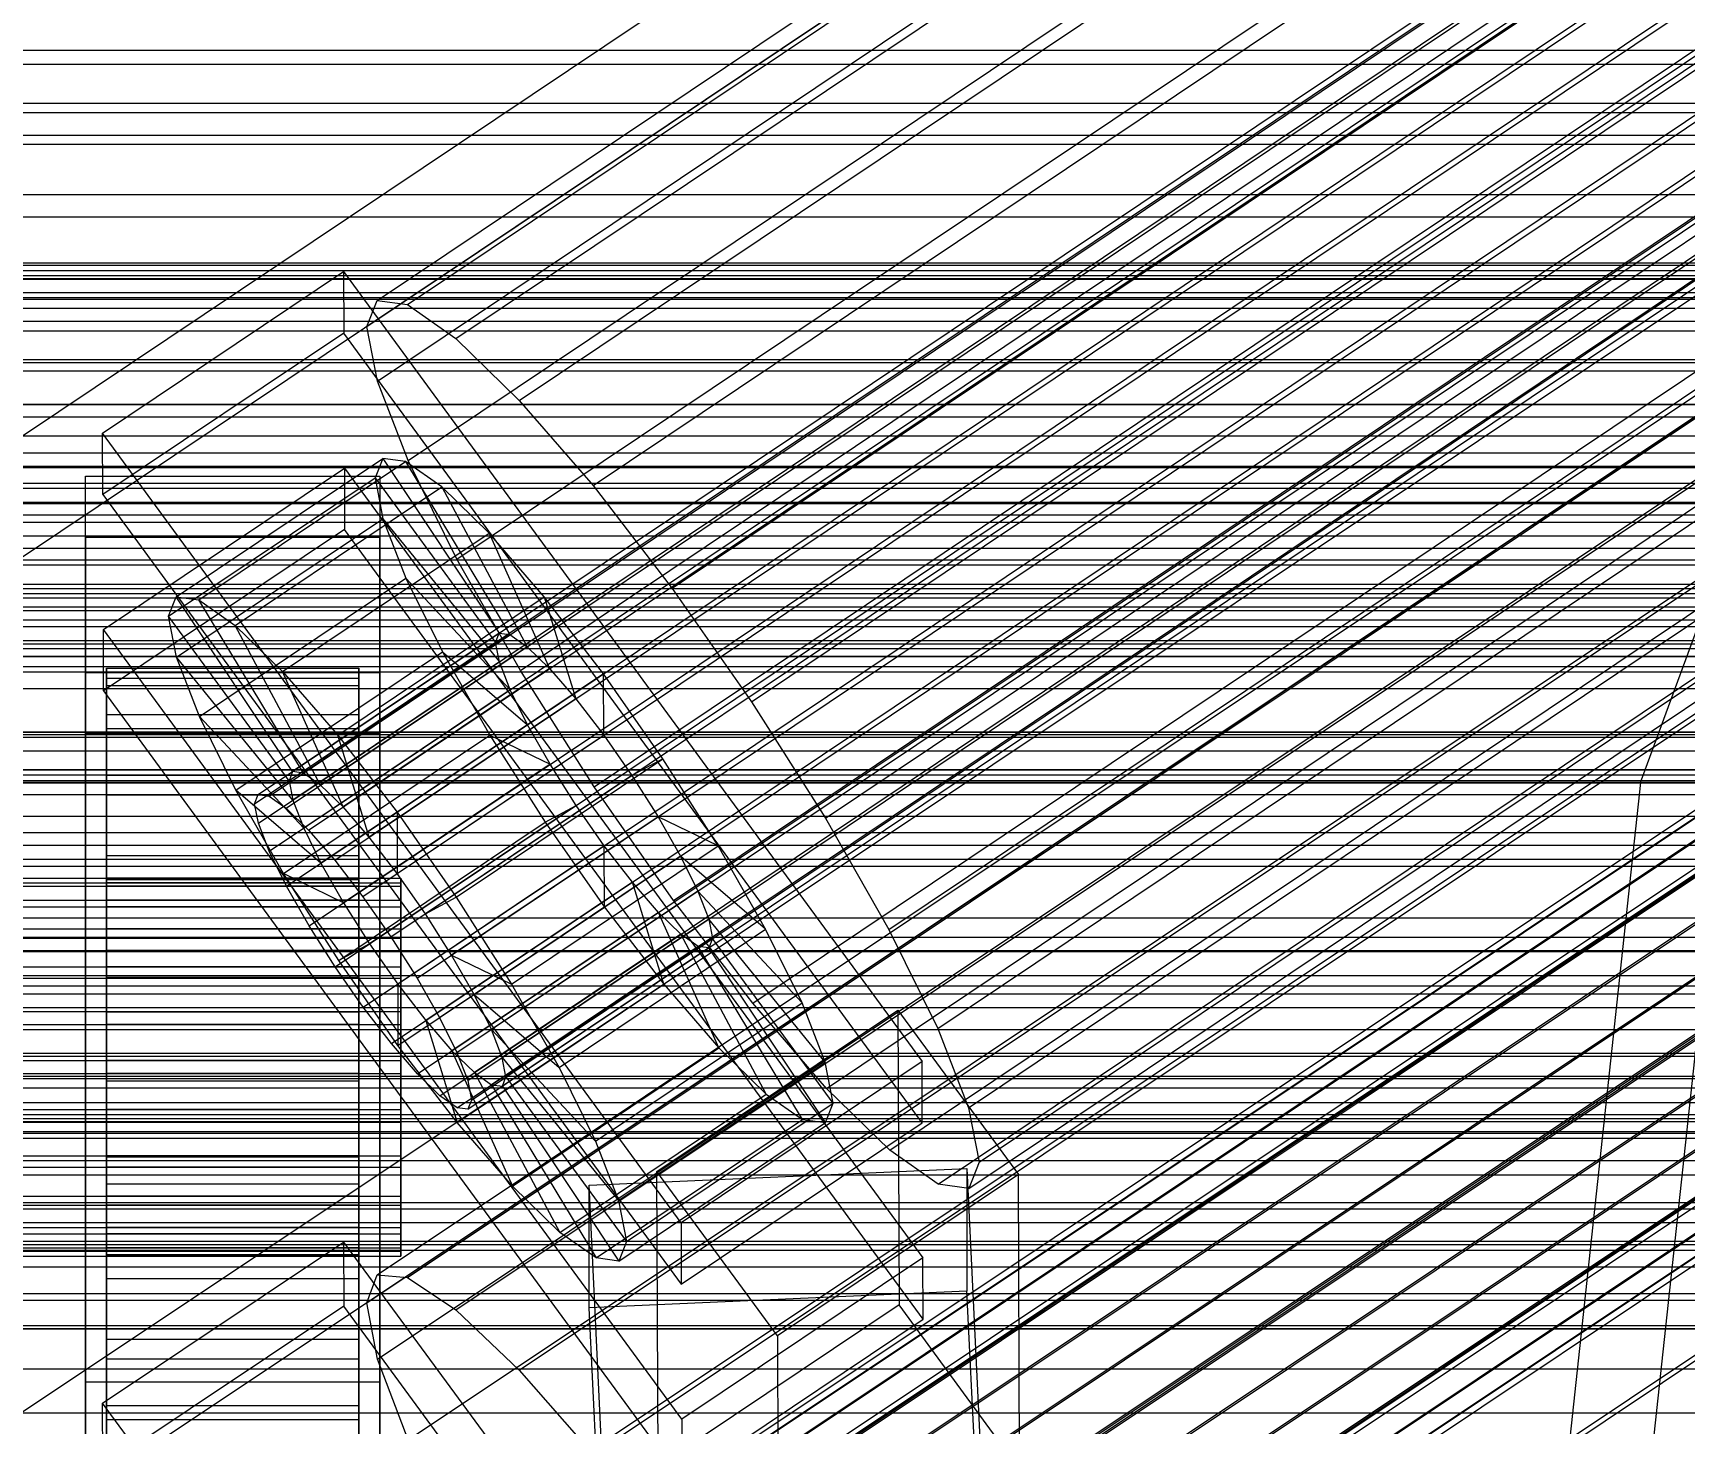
# Model space of a CAD drawing. Header units: millimetres. Extents: x -1970 to 59977, y -50268 to 6837.
# Drawn here: x 130.5 to 209.1, y -33730.5 to -33664.3 of the extents above; entities that cross this region are included whole.
import ezdxf

# ---------------------------------------------------------------- set-up
doc = ezdxf.new("R2010")
doc.units = ezdxf.units.MM
for name, color, linetype, lineweight in [('COTAS_O', 1, 'Continuous', 0), ('frontal_briquetadora', 7, 'Continuous', 0), ('frontal_C01', 7, 'Continuous', 0), ('frontal_C02', 7, 'Continuous', 0), ('frontal_C03', 7, 'Continuous', 0), ('frontal_dos-mix', 7, 'Continuous', 0), ('frontal_mezcladora', 7, 'Continuous', 0), ('frontal_secador', 7, 'Continuous', 0)]:
    doc.layers.add(name, color=color, linetype=linetype, lineweight=lineweight)
doc.dimstyles.new('R19_100', dxfattribs={"dimtxt": 250, "dimasz": 150, "dimexe": 150, "dimexo": 80, "dimgap": 100, "dimtad": 1, "dimtih": 1, "dimtoh": 1, "dimdsep": 46, "dimcen": 0.09, "dimadec": 0, "dimazin": 0, "dimtfac": 1, "dimtdec": 4, "dimtofl": 0, "dimtmove": 0, "dimatfit": 3, "dimfxl": 1, "dimtolj": 1, "dimtzin": 0, "dimarcsym": 0})

# ---------------------------------------------------------------- blocks, each defined once
blk = doc.blocks.new('*D39')
at = {"layer": 'COTAS_O', "color": 0, "lineweight": -2, "transparency": 16777216}
for p, q in [((-1725, -34320), (-1725, -33550)), ((1725, -34320), (1725, -33550)), ((-1575, -33700), (1575, -33700))]:
    blk.add_line(p, q, dxfattribs=at)
at = {"layer": 'COTAS_O', "color": 0, "transparency": 16777216}
for points in [[(-1575, -33675), (-1575, -33725), (-1725, -33700)], [(1575, -33675), (1575, -33725), (1725, -33700)]]:
    blk.add_solid(points, dxfattribs=at)
at = {"layer": 'Defpoints', "color": 0, "transparency": 16777216}
for p in [(1725, -33700), (-1725, -34400), (1725, -34400)]:
    blk.add_point(p, dxfattribs=at)
blk = doc.blocks.new('*D42')
at = {"layer": 'COTAS_O', "color": 0, "lineweight": -2, "transparency": 16777216}
for p, q in [((-570, -33700), (200, -33700)), ((50, -34750), (50, -33850)), ((-570, -34900), (200, -34900))]:
    blk.add_line(p, q, dxfattribs=at)
at = {"layer": 'COTAS_O', "color": 0, "transparency": 16777216}
for points in [[(25, -33850), (75, -33850), (50, -33700)], [(25, -34750), (75, -34750), (50, -34900)]]:
    blk.add_solid(points, dxfattribs=at)
at = {"layer": 'Defpoints', "color": 0, "transparency": 16777216}
for p in [(-650, -33700), (50, -33700), (-650, -34900)]:
    blk.add_point(p, dxfattribs=at)

msp = doc.modelspace()

# ---------------------------------------------------------------- linework, layer by layer
at = {"layer": 'frontal_briquetadora'}
for p, q in [((207, -33700), (342, -33332.75)), ((-171, -33700), (211, -33700)), ((-170, -33700), (210, -33700)), ((-167, -33700), (207, -33700)), ((207, -33700), (200, -33765)), ((204, -33765), (211, -33700)), ((210, -33700), (207, -33700)), ((207, -33700), (211, -33700)), ((-171, -33708), (211, -33708))]:
    msp.add_line(p, q, dxfattribs=at)
at = {"layer": 'frontal_C01'}
for p, q in [((146.872, -33723.439), (331.181, -33600.441)), ((148.32, -33723.554), (332.629, -33600.556)), ((146.383, -33724.765), (330.692, -33601.767)), ((150.629, -33725.102), (334.938, -33602.104)), ((141.045, -33747.398), (354.844, -33604.721)), ((141.218, -33746.929), (355.017, -33604.251)), ((141.731, -33746.969), (355.53, -33604.291)), ((142.549, -33747.518), (356.348, -33604.84)), ((146.887, -33727.441), (331.197, -33604.443)), ((153.641, -33727.977), (337.95, -33604.979)), ((141.224, -33748.347), (355.022, -33605.669)), ((143.617, -33748.536), (357.415, -33605.859)), ((141.742, -33749.709), (355.541, -33607.031)), ((144.861, -33749.956), (358.659, -33607.278)), ((142.565, -33751.392), (356.363, -33608.714)), ((148.35, -33731.285), (332.659, -33608.287)), ((359.995, -33609.002), (146.196, -33751.68)), ((157.152, -33731.983), (341.461, -33608.985)), ((143.635, -33753.281), (357.434, -33610.603)), ((147.533, -33753.59), (361.332, -33610.912)), ((144.881, -33755.248), (358.68, -33612.57)), ((148.779, -33755.557), (362.578, -33612.879)), ((150.672, -33736.035), (334.981, -33613.037)), ((345.231, -33613.85), (160.922, -33736.848)), ((146.218, -33757.158), (360.017, -33614.481)), ((149.85, -33757.446), (363.648, -33614.769)), ((147.554, -33758.882), (361.352, -33616.204)), ((150.672, -33759.129), (364.471, -33616.452)), ((148.798, -33760.302), (362.596, -33617.624)), ((151.191, -33760.492), (364.989, -33617.814)), ((149.865, -33761.32), (363.664, -33618.643)), ((151.369, -33761.44), (365.168, -33618.762)), ((153.694, -33741.368), (338.003, -33618.37)), ((150.683, -33761.869), (364.482, -33619.191)), ((151.196, -33761.91), (364.995, -33619.232)), ((164.693, -33742.24), (349.002, -33619.242)), ((157.211, -33746.919), (341.52, -33623.921)), ((168.21, -33747.791), (352.519, -33624.793)), ((160.982, -33752.31), (345.291, -33629.312)), ((171.232, -33753.123), (355.541, -33630.125)), ((164.752, -33757.175), (349.061, -33634.177)), ((228.298, -33664.365), (130, -33729.964)), ((130, -33735.682), (228.298, -33670.083)), ((133.809, -33729.539), (145.277, -33721.886)), ((145.277, -33721.886), (145.289, -33724.929)), ((145.277, -33721.886), (172.809, -33759.329)), ((146.383, -33724.765), (146.872, -33723.439)), ((146.872, -33723.439), (148.32, -33723.554)), ((148.32, -33723.554), (150.629, -33725.102)), ((145.289, -33724.929), (133.821, -33732.583)), ((172.821, -33762.373), (145.289, -33724.929)), ((146.887, -33727.441), (146.383, -33724.765)), ((150.629, -33725.102), (153.641, -33727.977)), ((148.35, -33731.285), (146.887, -33727.441)), ((153.641, -33727.977), (157.152, -33731.983)), ((133.821, -33732.583), (133.809, -33729.539)), ((161.341, -33766.982), (133.809, -33729.539))]:
    msp.add_line(p, q, dxfattribs=at)
at = {"layer": 'frontal_C02'}
for p, q in [((146.872, -33677.048), (331.181, -33553.564)), ((148.32, -33677.245), (332.629, -33553.761)), ((146.383, -33678.291), (330.692, -33554.807)), ((150.629, -33678.869), (334.938, -33555.385)), ((141.045, -33701.014), (354.844, -33557.773)), ((141.218, -33700.574), (355.017, -33557.332)), ((141.731, -33700.643), (355.53, -33557.402)), ((146.887, -33680.89), (331.197, -33557.406)), ((142.549, -33701.219), (356.348, -33557.977)), ((153.641, -33681.809), (337.95, -33558.325)), ((141.224, -33701.935), (355.022, -33558.694)), ((143.617, -33702.261), (357.415, -33559.019)), ((141.742, -33703.274), (355.541, -33560.032)), ((144.861, -33703.698), (358.659, -33560.456)), ((142.565, -33704.939), (356.363, -33561.697)), ((148.35, -33684.668), (332.659, -33561.184)), ((359.995, -33562.191), (146.196, -33705.433)), ((157.152, -33685.865), (341.461, -33562.381)), ((143.635, -33706.817), (357.434, -33563.575)), ((147.533, -33707.346), (361.332, -33564.105)), ((144.881, -33708.779), (358.68, -33565.538)), ((148.779, -33709.309), (362.578, -33566.068)), ((150.672, -33689.367), (334.981, -33565.883)), ((146.218, -33710.693), (360.017, -33567.452)), ((149.85, -33711.187), (363.648, -33567.946)), ((345.231, -33567.277), (160.922, -33690.761)), ((147.554, -33712.428), (361.352, -33569.187)), ((150.672, -33712.852), (364.471, -33569.611)), ((148.798, -33713.865), (362.596, -33570.624)), ((151.191, -33714.191), (364.989, -33570.949)), ((149.865, -33714.907), (363.664, -33571.666)), ((151.369, -33715.112), (365.168, -33571.87)), ((153.694, -33694.667), (338.003, -33571.183)), ((150.683, -33715.482), (364.482, -33572.241)), ((151.196, -33715.552), (364.995, -33572.311)), ((164.693, -33696.162), (349.002, -33572.678)), ((157.211, -33700.206), (341.52, -33576.722)), ((168.21, -33701.702), (352.519, -33578.218)), ((160.982, -33705.608), (345.291, -33582.124)), ((171.232, -33707.001), (355.541, -33583.517)), ((164.752, -33710.503), (349.061, -33587.019)), ((173.554, -33711.7), (357.863, -33588.216)), ((168.263, -33714.56), (352.572, -33591.076)), ((175.016, -33715.478), (359.326, -33591.994)), ((171.275, -33717.5), (355.584, -33594.016)), ((175.521, -33718.077), (359.83, -33594.593)), ((173.584, -33719.124), (357.893, -33595.64)), ((175.032, -33719.321), (359.341, -33595.837)), ((228.298, -33617.653), (130, -33683.511)), ((130, -33689.252), (228.298, -33623.394)), ((133.809, -33683.363), (145.277, -33675.68)), ((145.277, -33675.68), (145.289, -33678.602)), ((145.277, -33675.68), (172.809, -33713.273)), ((146.383, -33678.291), (146.872, -33677.048)), ((146.872, -33677.048), (148.32, -33677.245)), ((148.32, -33677.245), (150.629, -33678.869)), ((145.289, -33678.602), (133.821, -33686.286)), ((172.821, -33716.195), (145.289, -33678.602)), ((146.887, -33680.89), (146.383, -33678.291)), ((150.629, -33678.869), (153.641, -33681.809)), ((148.35, -33684.668), (146.887, -33680.89)), ((153.641, -33681.809), (157.152, -33685.865)), ((133.821, -33686.286), (133.809, -33683.363)), ((161.341, -33720.956), (133.809, -33683.363)), ((133.847, -33692.716), (145.315, -33685.032)), ((137.313, -33691.155), (147.143, -33684.569)), ((138.396, -33691.302), (148.226, -33684.716)), ((145.315, -33685.032), (145.327, -33687.955)), ((145.315, -33685.032), (172.847, -33722.625)), ((147.143, -33684.569), (146.777, -33685.499)), ((148.226, -33684.716), (147.143, -33684.569)), ((147.143, -33684.569), (152.686, -33692.89)), ((149.953, -33685.931), (148.226, -33684.716)), ((148.226, -33684.716), (153.199, -33692.96)), ((150.672, -33689.367), (148.35, -33684.668)), ((133, -33688.333), (133, -33685.41)), ((133, -33685.41), (147, -33685.41)), ((133, -33731.314), (133, -33685.41)), ((136.948, -33692.085), (146.777, -33685.499)), ((140.123, -33692.517), (149.953, -33685.931)), ((146.777, -33685.499), (152.513, -33693.331)), ((146.777, -33685.499), (147.155, -33687.443)), ((147, -33685.41), (147, -33688.333)), ((147, -33685.41), (147, -33731.314)), ((152.207, -33688.13), (149.953, -33685.931)), ((149.953, -33685.931), (154.017, -33693.535)), ((157.152, -33685.865), (160.922, -33690.761)), ((133.821, -33686.286), (161.353, -33723.879)), ((137.325, -33694.029), (147.155, -33687.443)), ((147.155, -33687.443), (152.692, -33694.252)), ((147.155, -33687.443), (148.249, -33690.269)), ((145.327, -33687.955), (133.859, -33695.638)), ((142.377, -33694.716), (152.207, -33688.13)), ((172.859, -33725.548), (145.327, -33687.955)), ((154.833, -33691.164), (152.207, -33688.13)), ((152.207, -33688.13), (155.085, -33694.577)), ((147, -33688.333), (133, -33688.333)), ((133, -33688.333), (133, -33734.237)), ((147, -33734.237), (147, -33688.333)), ((153.694, -33694.667), (150.672, -33689.367)), ((138.419, -33696.855), (148.249, -33690.269)), ((148.249, -33690.269), (153.21, -33695.59)), ((148.249, -33690.269), (149.985, -33693.784)), ((136.948, -33692.085), (137.313, -33691.155)), ((142.856, -33699.476), (137.313, -33691.155)), ((137.313, -33691.155), (138.396, -33691.302)), ((143.369, -33699.546), (138.396, -33691.302)), ((138.396, -33691.302), (140.123, -33692.517)), ((145.003, -33697.75), (154.833, -33691.164)), ((157.653, -33694.826), (154.833, -33691.164)), ((154.833, -33691.164), (156.329, -33696.014)), ((160.922, -33690.761), (164.693, -33696.162)), ((142.683, -33699.917), (136.948, -33692.085)), ((137.325, -33694.029), (136.948, -33692.085)), ((133.859, -33695.638), (133.847, -33692.716)), ((161.379, -33730.309), (133.847, -33692.716)), ((144.188, -33700.121), (140.123, -33692.517)), ((140.123, -33692.517), (142.377, -33694.716)), ((152.686, -33692.89), (142.856, -33699.476)), ((153.199, -33692.96), (143.369, -33699.546)), ((152.513, -33693.331), (152.686, -33692.89)), ((152.686, -33692.89), (153.199, -33692.96)), ((153.199, -33692.96), (154.017, -33693.535)), ((140.156, -33700.37), (149.985, -33693.784)), ((152.513, -33693.331), (142.683, -33699.917)), ((154.017, -33693.535), (144.188, -33700.121)), ((149.985, -33693.784), (154.033, -33697.255)), ((149.985, -33693.784), (152.246, -33697.748)), ((152.692, -33694.252), (152.513, -33693.331)), ((154.017, -33693.535), (155.085, -33694.577)), ((134, -33704.549), (134, -33694.555)), ((134, -33694.555), (134, -33695.031)), ((134, -33694.555), (146, -33694.555)), ((134, -33695.373), (134, -33694.555)), ((142.862, -33700.838), (137.325, -33694.029)), ((138.419, -33696.855), (137.325, -33694.029)), ((152.692, -33694.252), (142.862, -33700.838)), ((155.085, -33694.577), (145.255, -33701.163)), ((146, -33695.031), (146, -33694.555)), ((146, -33694.555), (146, -33704.549)), ((146, -33694.555), (146, -33695.373)), ((153.21, -33695.59), (152.692, -33694.252)), ((155.085, -33694.577), (156.329, -33696.014)), ((133, -33697.685), (133, -33694.762)), ((133, -33694.762), (147, -33694.762)), ((133, -33740.667), (133, -33694.762)), ((134, -33704.774), (134, -33695.031)), ((134, -33695.031), (134, -33696.768)), ((134, -33695.031), (146, -33695.031)), ((134, -33704.936), (134, -33695.373)), ((134, -33695.373), (146, -33695.373)), ((134, -33697.429), (134, -33695.373)), ((145.255, -33701.163), (142.377, -33694.716)), ((142.377, -33694.716), (145.003, -33697.75)), ((146, -33696.768), (146, -33695.031)), ((146, -33695.031), (146, -33704.774)), ((146, -33695.373), (146, -33704.936)), ((146, -33695.373), (146, -33697.429)), ((147, -33694.762), (147, -33697.685)), ((147, -33694.762), (147, -33740.667)), ((157.653, -33694.826), (147.823, -33701.412)), ((157.211, -33700.206), (153.694, -33694.667)), ((157.665, -33697.749), (157.653, -33694.826)), ((160.474, -33698.867), (157.653, -33694.826)), ((133.859, -33695.638), (161.391, -33733.231)), ((153.21, -33695.59), (143.38, -33702.176)), ((156.329, -33696.014), (146.499, -33702.6)), ((154.033, -33697.255), (153.21, -33695.59)), ((156.329, -33696.014), (157.665, -33697.749)), ((164.693, -33696.162), (168.21, -33701.702)), ((134, -33705.597), (134, -33696.768)), ((134, -33696.768), (134, -33699.649)), ((134, -33696.768), (146, -33696.768)), ((143.38, -33702.176), (138.419, -33696.855)), ((140.156, -33700.37), (138.419, -33696.855)), ((146, -33699.649), (146, -33696.768)), ((146, -33696.768), (146, -33705.597)), ((147, -33697.685), (133, -33697.685)), ((133, -33697.685), (133, -33743.589)), ((134, -33705.91), (134, -33697.429)), ((134, -33697.429), (146, -33697.429)), ((134, -33700.584), (134, -33697.429)), ((142.416, -33704.334), (152.246, -33697.748)), ((154.033, -33697.255), (144.203, -33703.841)), ((146.499, -33702.6), (145.003, -33697.75)), ((145.003, -33697.75), (147.823, -33701.412)), ((146, -33697.429), (146, -33705.91)), ((146, -33697.429), (146, -33700.584)), ((147, -33743.589), (147, -33697.685)), ((147.835, -33704.335), (157.665, -33697.749)), ((152.246, -33697.748), (155.103, -33699.133)), ((152.246, -33697.748), (154.877, -33701.892)), ((155.103, -33699.133), (154.033, -33697.255)), ((157.665, -33697.749), (159.001, -33699.663)), ((155.103, -33699.133), (145.274, -33705.719)), ((150.644, -33705.453), (160.474, -33698.867)), ((156.35, -33701.096), (155.103, -33699.133)), ((160.474, -33698.867), (159.001, -33699.663)), ((163.105, -33703.011), (160.474, -33698.867)), ((134, -33706.962), (134, -33699.649)), ((134, -33699.649), (134, -33703.477)), ((134, -33699.649), (146, -33699.649)), ((142.856, -33699.476), (142.683, -33699.917)), ((142.683, -33699.917), (142.862, -33700.838)), ((143.369, -33699.546), (142.856, -33699.476)), ((144.188, -33700.121), (143.369, -33699.546)), ((146, -33703.477), (146, -33699.649)), ((146, -33699.649), (146, -33706.962)), ((159.001, -33699.663), (149.171, -33706.249)), ((159.001, -33699.663), (160.247, -33701.626)), ((134, -33707.405), (134, -33700.584)), ((134, -33700.584), (146, -33700.584)), ((134, -33704.621), (134, -33700.584)), ((144.203, -33703.841), (140.156, -33700.37)), ((142.416, -33704.334), (140.156, -33700.37)), ((141.045, -33701.014), (141.218, -33700.574)), ((141.218, -33700.574), (141.731, -33700.643)), ((141.731, -33700.643), (142.549, -33701.219)), ((142.862, -33700.838), (143.38, -33702.176)), ((145.255, -33701.163), (144.188, -33700.121)), ((146, -33700.584), (146, -33707.405)), ((146, -33700.584), (146, -33704.621)), ((160.982, -33705.608), (157.211, -33700.206)), ((141.224, -33701.935), (141.045, -33701.014)), ((142.549, -33701.219), (143.617, -33702.261)), ((146.499, -33702.6), (145.255, -33701.163)), ((156.35, -33701.096), (146.52, -33707.682)), ((147.823, -33701.412), (147.835, -33704.335)), ((147.823, -33701.412), (150.644, -33705.453)), ((160.247, -33701.626), (150.417, -33708.212)), ((154.877, -33701.892), (156.35, -33701.096)), ((157.686, -33703.01), (156.35, -33701.096)), ((163.105, -33703.011), (160.247, -33701.626)), ((160.247, -33701.626), (161.318, -33703.504)), ((141.742, -33703.274), (141.224, -33701.935)), ((143.38, -33702.176), (144.203, -33703.841)), ((143.617, -33702.261), (144.861, -33703.698)), ((145.047, -33708.478), (154.877, -33701.892)), ((154.877, -33701.892), (157.698, -33705.933)), ((168.21, -33701.702), (171.232, -33707.001)), ((147.835, -33704.335), (146.499, -33702.6)), ((157.686, -33703.01), (147.856, -33709.596)), ((153.275, -33709.596), (163.105, -33703.011)), ((157.698, -33705.933), (157.686, -33703.01)), ((159.022, -33704.745), (157.686, -33703.01)), ((165.365, -33706.975), (163.105, -33703.011)), ((134, -33708.775), (134, -33703.477)), ((134, -33703.477), (134, -33707.99)), ((134, -33703.477), (146, -33703.477)), ((142.565, -33704.939), (141.742, -33703.274)), ((144.203, -33703.841), (145.274, -33705.719)), ((144.861, -33703.698), (146.196, -33705.433)), ((146, -33707.99), (146, -33703.477)), ((146, -33703.477), (146, -33708.775)), ((161.318, -33703.504), (151.488, -33710.089)), ((165.365, -33706.975), (161.318, -33703.504)), ((161.318, -33703.504), (162.14, -33705.169)), ((-148, -33704.549), (148, -33704.549)), ((-148, -33704.774), (148, -33704.774)), ((134, -33704.774), (134, -33704.549)), ((146, -33704.549), (134, -33704.549)), ((134, -33704.549), (134, -33704.936)), ((134, -33709.317), (134, -33704.621)), ((134, -33704.621), (146, -33704.621)), ((134, -33709.267), (134, -33704.621)), ((134, -33705.597), (134, -33704.774)), ((146, -33704.774), (134, -33704.774)), ((145.274, -33705.719), (142.416, -33704.334)), ((145.047, -33708.478), (142.416, -33704.334)), ((146, -33704.549), (146, -33704.774)), ((146, -33704.936), (146, -33704.549)), ((146, -33704.621), (146, -33709.317)), ((146, -33704.621), (146, -33709.267)), ((146, -33704.774), (146, -33705.597)), ((149.171, -33706.249), (147.835, -33704.335)), ((148, -33704.774), (148, -33704.549)), ((148, -33704.549), (148, -33704.936)), ((148, -33705.597), (148, -33704.774)), ((159.022, -33704.745), (149.192, -33711.33)), ((160.518, -33709.595), (159.022, -33704.745)), ((160.266, -33706.182), (159.022, -33704.745)), ((-148, -33704.936), (148, -33704.936)), ((-148, -33705.597), (148, -33705.597)), ((146, -33704.936), (134, -33704.936)), ((134, -33704.936), (134, -33705.91)), ((134, -33706.962), (134, -33705.597)), ((146, -33705.597), (134, -33705.597)), ((143.635, -33706.817), (142.565, -33704.939)), ((146, -33705.91), (146, -33704.936)), ((146, -33705.597), (146, -33706.962)), ((146.196, -33705.433), (147.533, -33707.346)), ((148, -33704.936), (148, -33705.91)), ((148, -33706.962), (148, -33705.597)), ((149.171, -33706.249), (150.644, -33705.453)), ((150.644, -33705.453), (153.275, -33709.596)), ((162.14, -33705.169), (152.311, -33711.754)), ((164.752, -33710.503), (160.982, -33705.608)), ((167.102, -33710.49), (162.14, -33705.169)), ((162.14, -33705.169), (162.659, -33706.507)), ((-148, -33705.91), (148, -33705.91)), ((146, -33705.91), (134, -33705.91)), ((134, -33705.91), (134, -33707.405)), ((145.274, -33705.719), (146.52, -33707.682)), ((146, -33707.405), (146, -33705.91)), ((147.868, -33712.518), (157.698, -33705.933)), ((148, -33705.91), (148, -33707.405)), ((150.417, -33708.212), (149.171, -33706.249)), ((160.266, -33706.182), (150.436, -33712.768)), ((157.698, -33705.933), (160.518, -33709.595)), ((163.144, -33712.629), (160.266, -33706.182)), ((161.333, -33707.224), (160.266, -33706.182)), ((-148, -33706.962), (148, -33706.962)), ((134, -33708.775), (134, -33706.962)), ((146, -33706.962), (134, -33706.962)), ((144.881, -33708.779), (143.635, -33706.817)), ((146, -33706.962), (146, -33708.775)), ((148, -33708.775), (148, -33706.962)), ((162.659, -33706.507), (152.829, -33713.093)), ((155.535, -33713.561), (165.365, -33706.975)), ((168.196, -33713.316), (162.659, -33706.507)), ((162.659, -33706.507), (162.837, -33707.428)), ((167.102, -33710.49), (165.365, -33706.975)), ((171.232, -33707.001), (173.554, -33711.7)), ((-148, -33707.405), (148, -33707.405)), ((146, -33707.405), (134, -33707.405)), ((134, -33707.405), (134, -33709.317)), ((146.52, -33707.682), (145.047, -33708.478)), ((146, -33709.317), (146, -33707.405)), ((146.52, -33707.682), (147.856, -33709.596)), ((147.533, -33707.346), (148.779, -33709.309)), ((148, -33707.405), (148, -33709.317)), ((161.333, -33707.224), (151.503, -33713.809)), ((162.151, -33707.799), (152.321, -33714.385)), ((162.664, -33707.869), (152.835, -33714.455)), ((162.837, -33707.428), (153.008, -33714.014)), ((165.397, -33714.828), (161.333, -33707.224)), ((162.151, -33707.799), (161.333, -33707.224)), ((167.125, -33716.043), (162.151, -33707.799)), ((162.664, -33707.869), (162.151, -33707.799)), ((162.837, -33707.428), (162.664, -33707.869)), ((168.208, -33716.19), (162.664, -33707.869)), ((168.573, -33715.26), (162.837, -33707.428)), ((134, -33707.99), (134, -33710.913)), ((146, -33707.99), (134, -33707.99)), ((134, -33707.99), (134, -33712.882)), ((147.868, -33712.518), (145.047, -33708.478)), ((146, -33710.913), (146, -33707.99)), ((146, -33712.882), (146, -33707.99)), ((151.488, -33710.089), (150.417, -33708.212)), ((150.417, -33708.212), (153.275, -33709.596)), ((-148, -33708.775), (148, -33708.775)), ((-148, -33709.317), (148, -33709.317)), ((134, -33710.913), (134, -33708.775)), ((146, -33708.775), (134, -33708.775)), ((134, -33711.518), (134, -33709.267)), ((134, -33709.267), (146, -33709.267)), ((134, -33714.204), (134, -33709.267)), ((146, -33709.317), (134, -33709.317)), ((134, -33709.317), (134, -33711.518)), ((146.218, -33710.693), (144.881, -33708.779)), ((146, -33708.775), (146, -33710.913)), ((146, -33709.267), (146, -33711.518)), ((146, -33709.267), (146, -33714.204)), ((146, -33711.518), (146, -33709.317)), ((148, -33710.913), (148, -33708.775)), ((148, -33709.317), (148, -33711.518)), ((148.779, -33709.309), (149.85, -33711.187)), ((147.856, -33709.596), (147.868, -33712.518)), ((147.856, -33709.596), (149.192, -33711.33)), ((150.688, -33716.18), (160.518, -33709.595)), ((152.311, -33711.754), (151.488, -33710.089)), ((151.488, -33710.089), (155.535, -33713.561)), ((153.275, -33709.596), (155.535, -33713.561)), ((160.518, -33709.595), (163.144, -33712.629)), ((148, -33710.913), (-148, -33710.913)), ((134, -33710.913), (146, -33710.913)), ((134, -33713.23), (134, -33710.913)), ((146, -33710.913), (146, -33713.23)), ((147.554, -33712.428), (146.218, -33710.693)), ((148, -33713.23), (148, -33710.913)), ((157.272, -33717.076), (167.102, -33710.49)), ((160.19, -33718.513), (171.658, -33710.83)), ((168.263, -33714.56), (164.752, -33710.503)), ((168.196, -33713.316), (167.102, -33710.49)), ((171.658, -33710.83), (171.715, -33724.858)), ((171.658, -33710.83), (177.394, -33718.661)), ((-148, -33711.518), (148, -33711.518)), ((146, -33711.518), (134, -33711.518)), ((134, -33711.518), (134, -33713.856)), ((146, -33713.856), (146, -33711.518)), ((148, -33711.518), (148, -33713.856)), ((149.192, -33711.33), (150.688, -33716.18)), ((149.192, -33711.33), (150.436, -33712.768)), ((149.85, -33711.187), (150.672, -33712.852)), ((152.829, -33713.093), (152.311, -33711.754)), ((152.311, -33711.754), (157.272, -33717.076)), ((173.554, -33711.7), (175.016, -33715.478)), ((148.798, -33713.865), (147.554, -33712.428)), ((150.688, -33716.18), (147.868, -33712.518)), ((153.314, -33719.215), (163.144, -33712.629)), ((163.144, -33712.629), (165.397, -33714.828)), ((-148, -33713.23), (148, -33713.23)), ((134, -33713.23), (134, -33712.882)), ((134, -33712.882), (134, -33717.819)), ((134, -33712.882), (146, -33712.882)), ((134, -33715.569), (134, -33713.23)), ((146, -33713.23), (134, -33713.23)), ((146, -33717.819), (146, -33712.882)), ((146, -33712.882), (146, -33713.23)), ((146, -33713.23), (146, -33715.569)), ((148, -33715.569), (148, -33713.23)), ((150.436, -33712.768), (153.314, -33719.215)), ((150.436, -33712.768), (151.503, -33713.809)), ((150.672, -33712.852), (151.191, -33714.191)), ((153.008, -33714.014), (152.829, -33713.093)), ((152.829, -33713.093), (158.366, -33719.902)), ((158.366, -33719.902), (168.196, -33713.316)), ((172.809, -33713.273), (161.341, -33720.956)), ((168.573, -33715.26), (168.196, -33713.316)), ((172.821, -33716.195), (172.809, -33713.273)), ((-148, -33713.856), (148, -33713.856)), ((134, -33713.856), (134, -33714.204)), ((146, -33713.856), (134, -33713.856)), ((134, -33713.856), (134, -33716.174)), ((134, -33714.204), (146, -33714.204)), ((134, -33719.096), (134, -33714.204)), ((146, -33714.204), (146, -33713.856)), ((146, -33716.174), (146, -33713.856)), ((146, -33714.204), (146, -33719.096)), ((148, -33713.856), (148, -33716.174)), ((149.865, -33714.907), (148.798, -33713.865)), ((151.191, -33714.191), (151.369, -33715.112)), ((151.503, -33713.809), (155.567, -33721.414)), ((151.503, -33713.809), (152.321, -33714.385)), ((152.835, -33714.455), (153.008, -33714.014)), ((153.008, -33714.014), (158.743, -33721.846)), ((155.535, -33713.561), (157.272, -33717.076)), ((150.683, -33715.482), (149.865, -33714.907)), ((152.321, -33714.385), (157.295, -33722.629)), ((152.321, -33714.385), (152.835, -33714.455)), ((152.835, -33714.455), (158.378, -33722.776)), ((155.567, -33721.414), (165.397, -33714.828)), ((165.397, -33714.828), (167.125, -33716.043)), ((171.275, -33717.5), (168.263, -33714.56)), ((-148, -33715.569), (148, -33715.569)), ((134, -33717.769), (134, -33715.569)), ((134, -33715.569), (134, -33717.819)), ((146, -33715.569), (134, -33715.569)), ((146, -33717.819), (146, -33715.569)), ((146, -33715.569), (146, -33717.769)), ((148, -33717.769), (148, -33715.569)), ((151.196, -33715.552), (150.683, -33715.482)), ((151.369, -33715.112), (151.196, -33715.552)), ((158.743, -33721.846), (168.573, -33715.26)), ((168.208, -33716.19), (168.573, -33715.26)), ((175.016, -33715.478), (175.521, -33718.077)), ((-148, -33716.174), (148, -33716.174)), ((134, -33716.174), (134, -33719.096)), ((146, -33716.174), (134, -33716.174)), ((134, -33716.174), (134, -33718.312)), ((146, -33719.096), (146, -33716.174)), ((146, -33718.312), (146, -33716.174)), ((148, -33716.174), (148, -33718.312)), ((153.314, -33719.215), (150.688, -33716.18)), ((157.295, -33722.629), (167.125, -33716.043)), ((158.378, -33722.776), (168.208, -33716.19)), ((161.353, -33723.879), (172.821, -33716.195)), ((167.125, -33716.043), (168.208, -33716.19)), ((157.272, -33717.076), (158.366, -33719.902)), ((-148, -33717.769), (148, -33717.769)), ((134, -33719.682), (134, -33717.769)), ((134, -33717.769), (134, -33722.465)), ((146, -33717.769), (134, -33717.769)), ((134, -33717.819), (134, -33722.465)), ((134, -33717.819), (146, -33717.819)), ((146, -33722.465), (146, -33717.769)), ((146, -33717.769), (146, -33719.682)), ((146, -33722.465), (146, -33717.819)), ((148, -33719.682), (148, -33717.769)), ((173.584, -33719.124), (171.275, -33717.5)), ((175.521, -33718.077), (175.032, -33719.321)), ((-148, -33718.312), (148, -33718.312)), ((134, -33718.312), (134, -33723.61)), ((146, -33718.312), (134, -33718.312)), ((134, -33718.312), (134, -33720.125)), ((146, -33723.61), (146, -33718.312)), ((146, -33720.125), (146, -33718.312)), ((148, -33718.312), (148, -33720.125)), ((156.962, -33719.16), (174.943, -33718.365)), ((160.247, -33732.542), (160.19, -33718.513)), ((165.926, -33726.345), (160.19, -33718.513)), ((177.394, -33718.661), (165.926, -33726.345)), ((174.943, -33718.365), (174.943, -33724.212)), ((174.943, -33718.365), (177.811, -33777.742)), ((177.451, -33732.69), (177.394, -33718.661)), ((-148, -33719.682), (148, -33719.682)), ((134, -33719.096), (146, -33719.096)), ((134, -33723.61), (134, -33719.096)), ((134, -33721.176), (134, -33719.682)), ((134, -33719.682), (134, -33726.503)), ((146, -33719.682), (134, -33719.682)), ((146, -33719.096), (146, -33723.61)), ((146, -33726.503), (146, -33719.682)), ((146, -33719.682), (146, -33721.176)), ((148, -33721.176), (148, -33719.682)), ((155.567, -33721.414), (153.314, -33719.215)), ((156.962, -33725.006), (156.962, -33719.16)), ((159.83, -33778.536), (156.962, -33719.16)), ((175.032, -33719.321), (173.584, -33719.124)), ((-148, -33720.125), (148, -33720.125)), ((134, -33720.125), (134, -33727.438)), ((146, -33720.125), (134, -33720.125)), ((134, -33720.125), (134, -33721.489)), ((146, -33727.438), (146, -33720.125)), ((146, -33721.489), (146, -33720.125)), ((148, -33720.125), (148, -33721.489)), ((158.366, -33719.902), (158.743, -33721.846)), ((-148, -33721.176), (148, -33721.176)), ((134, -33722.15), (134, -33721.176)), ((134, -33721.176), (134, -33729.657)), ((146, -33721.176), (134, -33721.176)), ((146, -33729.657), (146, -33721.176)), ((146, -33721.176), (146, -33722.15)), ((148, -33722.15), (148, -33721.176)), ((161.341, -33720.956), (161.353, -33723.879)), ((-148, -33721.489), (148, -33721.489)), ((134, -33721.489), (134, -33730.318)), ((146, -33721.489), (134, -33721.489)), ((134, -33721.489), (134, -33722.312)), ((146, -33730.318), (146, -33721.489)), ((146, -33722.312), (146, -33721.489)), ((148, -33721.489), (148, -33722.312)), ((157.295, -33722.629), (155.567, -33721.414)), ((158.743, -33721.846), (158.378, -33722.776)), ((-148, -33722.15), (148, -33722.15)), ((-148, -33722.312), (148, -33722.312)), ((-148, -33722.538), (148, -33722.538)), ((134, -33722.538), (134, -33722.15)), ((134, -33722.15), (134, -33731.714)), ((146, -33722.15), (134, -33722.15)), ((134, -33722.312), (134, -33732.056)), ((146, -33722.312), (134, -33722.312)), ((134, -33722.312), (134, -33722.538)), ((134, -33722.465), (134, -33726.503)), ((134, -33722.465), (146, -33722.465)), ((134, -33722.538), (134, -33732.532)), ((146, -33722.538), (134, -33722.538)), ((146, -33731.714), (146, -33722.15)), ((146, -33722.15), (146, -33722.538)), ((146, -33732.056), (146, -33722.312)), ((146, -33722.538), (146, -33722.312)), ((146, -33726.503), (146, -33722.465)), ((146, -33732.532), (146, -33722.538)), ((148, -33722.538), (148, -33722.15)), ((148, -33722.312), (148, -33722.538)), ((158.378, -33722.776), (157.295, -33722.629)), ((172.847, -33722.625), (161.379, -33730.309)), ((172.859, -33725.548), (172.847, -33722.625)), ((134, -33723.61), (146, -33723.61)), ((134, -33727.438), (134, -33723.61)), ((146, -33723.61), (146, -33727.438)), ((174.943, -33724.212), (156.962, -33725.006)), ((177.811, -33783.589), (174.943, -33724.212)), ((159.83, -33784.383), (156.962, -33725.006)), ((171.715, -33724.858), (160.247, -33732.542)), ((177.451, -33732.69), (171.715, -33724.858)), ((161.391, -33733.231), (172.859, -33725.548)), ((134, -33726.503), (134, -33729.657)), ((134, -33726.503), (146, -33726.503)), ((146, -33729.657), (146, -33726.503)), ((165.926, -33726.345), (165.983, -33740.374)), ((134, -33727.438), (146, -33727.438)), ((134, -33730.318), (134, -33727.438)), ((146, -33727.438), (146, -33730.318)), ((133, -33742.553), (133, -33728.525)), ((133, -33728.525), (147, -33728.525)), ((133, -33738.088), (133, -33728.525)), ((147, -33728.525), (147, -33742.553)), ((147, -33728.525), (147, -33738.088)), ((134, -33729.657), (134, -33731.714)), ((134, -33729.657), (146, -33729.657)), ((146, -33731.714), (146, -33729.657)), ((134, -33730.318), (146, -33730.318)), ((134, -33732.056), (134, -33730.318)), ((146, -33730.318), (146, -33732.056)), ((161.379, -33730.309), (161.391, -33733.231))]:
    msp.add_line(p, q, dxfattribs=at)
at = {"layer": 'frontal_C03'}
for p, q in [((1250, -33665.16), (-1250, -33665.16)), ((1250, -33665.814), (-1250, -33665.814)), ((-1250, -33667.659), (1250, -33667.659)), ((1250, -33668.121), (-1250, -33668.121)), ((-1250, -33669.178), (1250, -33669.178)), ((-1250, -33669.615), (1250, -33669.615)), ((1250, -33672.031), (-1250, -33672.031)), ((1250, -33673.088), (-1250, -33673.088)), ((-1268, -33675.632), (1268, -33675.632)), ((-1250, -33675.259), (1250, -33675.259)), ((1250, -33675.395), (-1250, -33675.395)), ((-1268, -33675.857), (1268, -33675.857)), ((-1268, -33676.021), (1268, -33676.021)), ((1250, -33676.049), (-1250, -33676.049)), ((-1268, -33676.679), (1268, -33676.679)), ((-1268, -33676.996), (1268, -33676.996)), ((1250, -33676.93), (-1250, -33676.93)), ((-1268, -33678.042), (1268, -33678.042)), ((1250, -33677.44), (-1250, -33677.44)), ((-1268, -33678.491), (1268, -33678.491)), ((-1268, -33679.855), (1268, -33679.855)), ((-1268, -33680.405), (1268, -33680.405)), ((-1268, -33681.992), (1268, -33681.992)), ((1268, -33682.606), (-1268, -33682.606)), ((-1250, -33683.498), (1250, -33683.498)), ((-1268, -33684.309), (1268, -33684.309)), ((-1268, -33684.944), (1268, -33684.944)), ((-1250, -33685.756), (1250, -33685.756)), ((-1268, -33686.648), (1268, -33686.648)), ((1250, -33686.737), (-1250, -33686.737)), ((-1268, -33687.261), (1268, -33687.261)), ((1250, -33687.618), (-1250, -33687.618)), ((1250, -33688.271), (-1250, -33688.271)), ((-1268, -33688.849), (1268, -33688.849)), ((-1268, -33689.399), (1268, -33689.399)), ((1250, -33690.579), (-1250, -33690.579)), ((-1268, -33690.762), (1268, -33690.762)), ((-1268, -33691.211), (1268, -33691.211)), ((-1250, -33691.636), (1250, -33691.636)), ((-1250, -33691.813), (1250, -33691.813)), ((-1268, -33692.257), (1268, -33692.257)), ((-1268, -33692.575), (1268, -33692.575)), ((-1268, -33693.233), (1268, -33693.233)), ((-1268, -33693.397), (1268, -33693.397)), ((-1268, -33693.621), (1268, -33693.621)), ((-1250, -33693.994), (1250, -33693.994)), ((1250, -33694.488), (-1250, -33694.488)), ((1250, -33695.546), (-1250, -33695.546)), ((1250, -33697.853), (-1250, -33697.853)), ((1250, -33698.506), (-1250, -33698.506)), ((1250, -33699.388), (-1250, -33699.388)), ((-1250, -33699.639), (1250, -33699.639)), ((-1250, -33701.595), (1250, -33701.595)), ((-1250, -33706.442), (1250, -33706.442)), ((-1250, -33708.038), (1250, -33708.038)), ((1250, -33709.194), (-1250, -33709.194)), ((1250, -33710.076), (-1250, -33710.076)), ((1250, -33710.729), (-1250, -33710.729)), ((-1250, -33711.758), (1250, -33711.758)), ((-1250, -33712.887), (1250, -33712.887)), ((1250, -33713.036), (-1250, -33713.036)), ((-1250, -33714.094), (1250, -33714.094)), ((-1250, -33715.225), (1250, -33715.225)), ((-1250, -33715.809), (1250, -33715.809)), ((-1250, -33716.607), (1250, -33716.607)), ((1250, -33716.946), (-1250, -33716.946)), ((1250, -33718.003), (-1250, -33718.003)), ((1250, -33720.311), (-1250, -33720.311)), ((1250, -33720.964), (-1250, -33720.964)), ((1250, -33721.845), (-1250, -33721.845))]:
    msp.add_line(p, q, dxfattribs=at)
at = {"layer": 'frontal_dos-mix'}
msp.add_line((375, -33700), (125, -33700), dxfattribs=at)
at = {"layer": 'frontal_mezcladora'}
for p, q in [((-300, -33680), (300, -33680)), ((-650, -33700), (650, -33700)), ((-650, -33730), (650, -33730)), ((-625, -33730), (625, -33730))]:
    msp.add_line(p, q, dxfattribs=at)
at = {"layer": 'frontal_secador'}
for p, q in [((-1250, -33676), (1250, -33676)), ((-1250, -33682), (1250, -33682)), ((-1250, -33685), (1250, -33685)), ((1250, -33686), (-1250, -33686)), ((-1250, -33686.659), (1250, -33686.659)), ((1250, -33689.659), (-1250, -33689.659)), ((-1250, -33691), (1250, -33691)), ((1250, -33694), (-1250, -33694)), ((-1250, -33694.728), (1250, -33694.728)), ((-1250, -33697.588), (1250, -33697.588)), ((1250, -33697.611), (-1250, -33697.611)), ((1250, -33697.728), (-1250, -33697.728)), ((-1250, -33699.387), (1250, -33699.387)), ((1250, -33699.918), (-1250, -33699.918)), ((-1250, -33700), (1250, -33700)), ((1250, -33700.588), (-1250, -33700.588)), ((1250, -33702.387), (-1250, -33702.387)), ((1250, -33703), (-1250, -33703)), ((-1250, -33703.65), (1250, -33703.65)), ((1250, -33704), (-1250, -33704)), ((1250, -33707.382), (-1250, -33707.382)), ((-1250, -33708), (1250, -33708)), ((1250, -33709.689), (-1250, -33709.689)), ((1250, -33714), (-1250, -33714)), ((1250, -33714.545), (-1250, -33714.545)), ((1250, -33716), (-1250, -33716)), ((1250, -33716.144), (-1250, -33716.144)), ((1250, -33716.709), (-1250, -33716.709)), ((1250, -33718.686), (-1250, -33718.686)), ((1250, -33720), (-1250, -33720)), ((1320, -33722), (-1320, -33722)), ((1250, -33722), (-1250, -33722)), ((1320, -33722.273), (-1320, -33722.273)), ((1320, -33723.072), (-1320, -33723.072)), ((1320, -33724.343), (-1320, -33724.343)), ((1250, -33724.651), (-1250, -33724.651)), ((1320, -33726), (-1320, -33726)), ((1250, -33725.859), (-1250, -33725.859)), ((-1250, -33726), (1250, -33726)), ((1320, -33727.929), (-1320, -33727.929)), ((-1320, -33730), (1320, -33730)), ((-1250, -33730), (1250, -33730))]:
    msp.add_line(p, q, dxfattribs=at)

# ---------------------------------------------------------------- dimensions: what is measured, and where the dimension line sits
at = {"layer": 'COTAS_O'}
for p1, p2, distance, picture, middle in [((-1725, -34400), (1725, -34400), 700, '*D39', (0, -33700)), ((-650, -34900), (-650, -33700), -700, '*D42', (50, -34300))]:
    dim = msp.add_aligned_dim(p1=p1, p2=p2, distance=distance, text='<> O', dimstyle='R19_100', dxfattribs=at)
    dim.commit()
    dim.dimension.update_dxf_attribs({"geometry": picture, "text_midpoint": middle})

doc.saveas('drawing.dxf')
